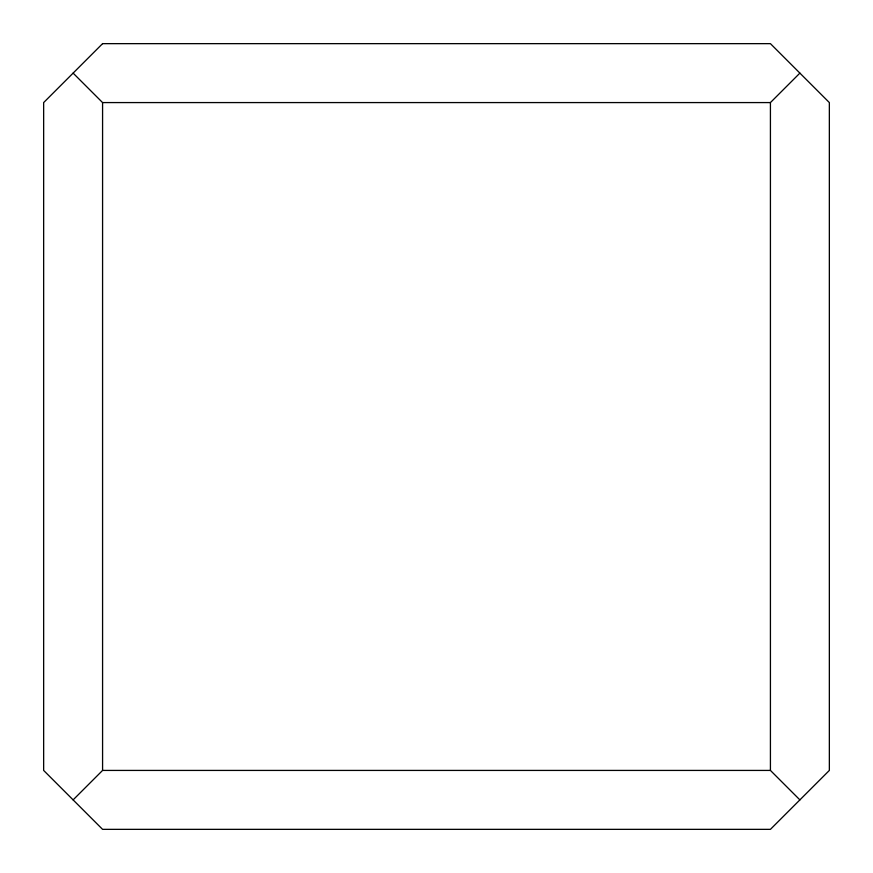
<?xml version="1.0" encoding="UTF-8"?>
<svg xmlns="http://www.w3.org/2000/svg" width="873" height="873" viewBox="0 0 873 873"><rect width="100%" height="100%" fill="white"/><g stroke="black" fill="none" stroke-linecap="round" stroke-linejoin="round"><path stroke-width="1.31" d="M73.114 799.886L102.578 770.423L770.423 770.423L799.886 799.886M770.423 770.423L770.423 102.578L799.886 73.114M73.114 73.114L102.578 102.578L770.423 102.578M102.578 102.578L102.578 770.423M102.578 43.65L43.65 102.578L43.65 770.423L102.578 829.35L770.423 829.35L829.35 770.423L829.35 102.578L770.423 43.65L102.578 43.65"/></g></svg>
